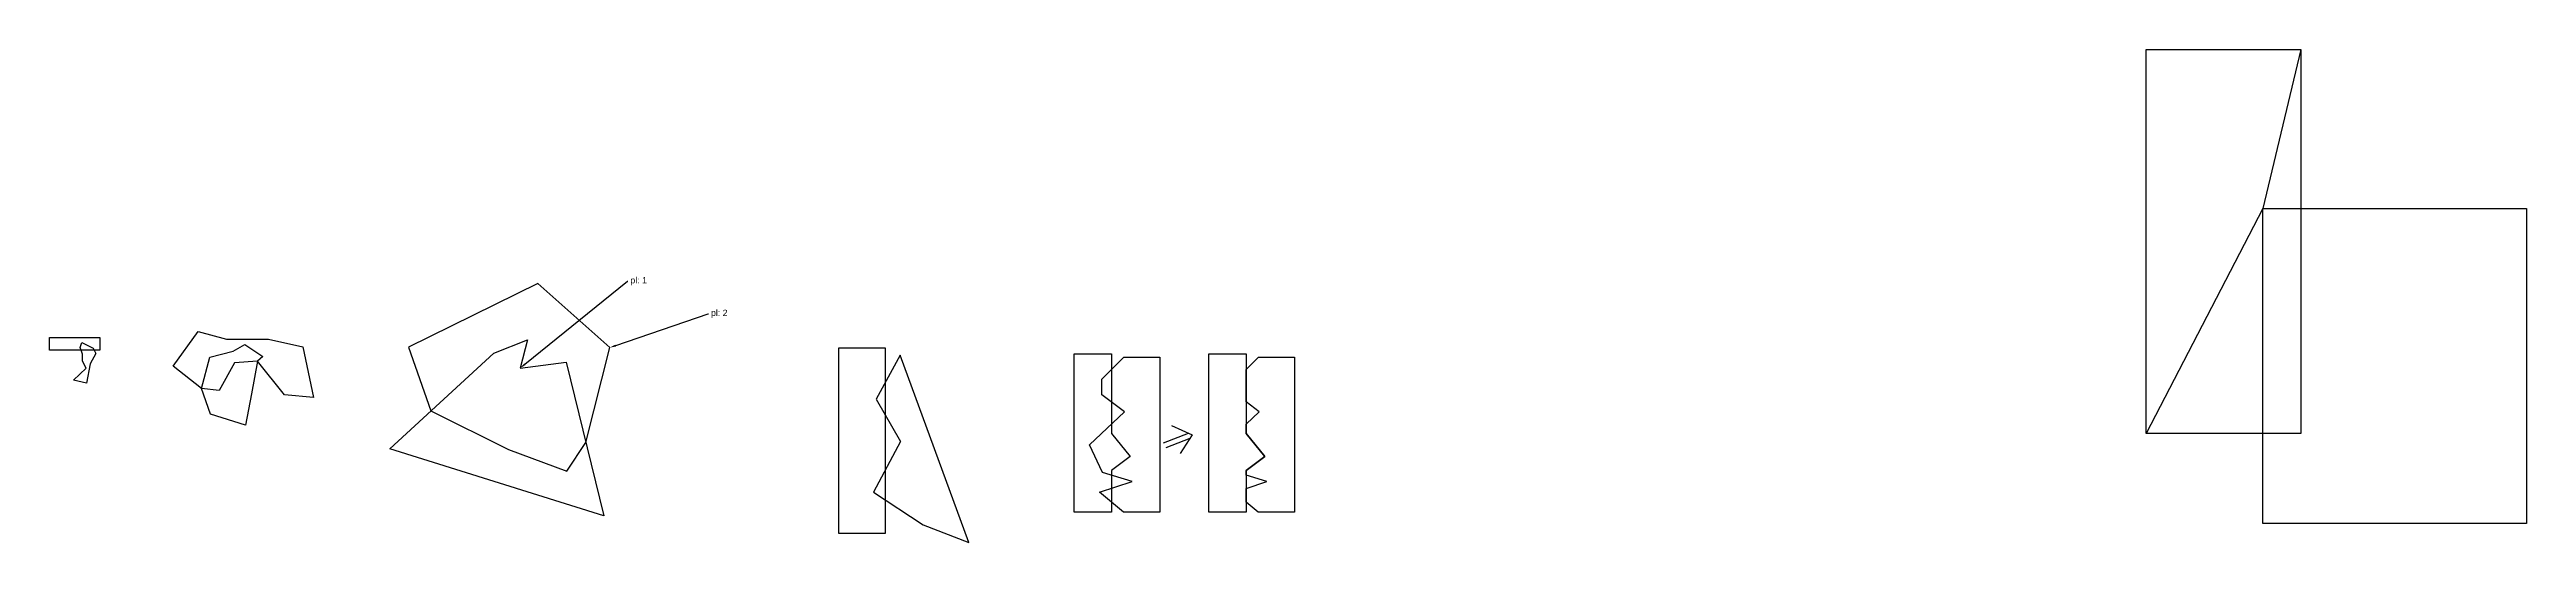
# Model space of a CAD drawing. Header units: metres. Extents: x -22562 to -20588, y 34012 to 34406.
import ezdxf
from ezdxf import colors
from ezdxf.entities.mleader import LeaderData, LeaderLine
from ezdxf.math import Vec2, Vec3

# ---------------------------------------------------------------- set-up
doc = ezdxf.new("R2010")
doc.units = ezdxf.units.M
doc.styles.get("Standard").update_dxf_attribs({"font": 'arial.ttf'})

msp = doc.modelspace()

# ---------------------------------------------------------------- linework, layer by layer
for points in [[(-20891.31168357399, 34405.65091311524), (-20768.03615162009, 34405.65091311524), (-20768.03615162009, 34098.91748628626), (-20891.31168357399, 34098.91748628626)], [(-20798.22607690818, 34278.68338922411), (-20588.15451252169, 34278.68338922411), (-20588.15451252169, 34027.26254329417), (-20798.22607690818, 34027.26254329417)], [(-22562.48557045299, 34175.68779792066), (-22522.48557045299, 34175.68779792066), (-22522.48557045299, 34165.68779792066), (-22562.48557045299, 34165.68779792066)], [(-21933.47173137555, 34167.40121227875), (-21896.39740469953, 34167.40121227875), (-21896.39740469953, 34019.19932000496), (-21933.47173137555, 34019.19932000496)]]:
    msp.add_lwpolyline(points, close=True)
at = {"color": 1, "flags": 128}
for points in [[(-20891.31168357399, 34405.65091311524), (-20768.03615162009, 34405.65091311524), (-20798.22607690818, 34278.68338922411), (-20891.31168357399, 34098.91748628626)], [(-21723.61763347767, 34142.54662594094), (-21706.15401448315, 34159.87254372472), (-21677.55602733337, 34159.87254372472), (-21677.55602733337, 34036.21726778563), (-21706.36395242263, 34036.21726778563), (-21725.46134393505, 34052.09712104662), (-21699.56657920312, 34060.83098109905), (-21723.07789173297, 34067.79887590761), (-21733.62887913472, 34090.04615416046), (-21705.56378075958, 34116.45541429962), (-21723.59536061424, 34130.03200606478), (-21723.61763347767, 34142.54662594094)], [(-21608.70785501547, 34150.04801892929), (-21598.8052478364, 34159.87254372472), (-21570.20726068661, 34159.87254372472), (-21570.20726068661, 34036.21726778563), (-21599.01518577588, 34036.21726778563), (-21608.70785501547, 34044.27691117369), (-21608.70785501547, 34055.26917257955), (-21592.21781255637, 34060.83098109905), (-21608.70785501547, 34065.71802775362), (-21608.70785501547, 34069.45400170592), (-21593.67773679114, 34080.63944060222), (-21608.70785501547, 34099.17531167314), (-21608.70785501547, 34106.58165005006), (-21598.21501411282, 34116.45541429962), (-21608.70785501547, 34124.35583226301)]]:
    msp.add_lwpolyline(points, close=True, dxfattribs=at)
at = {"flags": 128}
for points in [[(-22258.46874231088, 34117.05713342974), (-22196.73625955253, 34086.27382607738), (-22150.15091566526, 34068.93009395426), (-22135.00377679418, 34091.89887094754), (-22115.92764625908, 34167.63848434092), (-22173.15604070673, 34218.74948114681), (-22276.48508986906, 34167.90330728824), (-22258.46874231088, 34117.05713342974)], [(-22463.91623221221, 34152.90120113466), (-22444.06481163763, 34180.46829026635), (-22421.48571497953, 34174.258121864), (-22387.84437647491, 34174.258121864), (-22360.71915315336, 34168.35088849475), (-22352.08151193807, 34127.7575922673), (-22375.26675907389, 34129.87813749851), (-22396.78509271581, 34156.6878892727), (-22396.78509271581, 34156.6878892727), (-22414.94850669184, 34155.34564234107), (-22427.20557383116, 34133.38858424232), (-22441.48867306695, 34135.02803328523), (-22463.91623221221, 34152.90120113466)], [(-22536.15505365084, 34156.80612652854), (-22536.15505365084, 34162.34089475829), (-22538.17842088494, 34167.61215663544), (-22536.61422177625, 34171.78127652442), (-22533.06853560323, 34169.92606470163), (-22527.75981386545, 34167.14837856383), (-22525.68551581039, 34162.90081738698), (-22530.02339314495, 34154.6293053159), (-22533.01000428176, 34139.18955798692), (-22543.50729404186, 34141.57813753467), (-22533.2663311034, 34151.13200179534), (-22536.15505365084, 34156.80612652854)], [(-22434.21487031999, 34114.42845036357), (-22441.48867306695, 34135.02803328523), (-22434.82102037116, 34159.86870711955), (-22416.03036281269, 34164.71566787321), (-22406.78657154622, 34170.16849869298), (-22392.39050356508, 34160.62604470213), (-22396.78509271581, 34156.6878892727), (-22401.63429483154, 34130.78694282274), (-22406.34990214008, 34105.5995636493), (-22434.21487031999, 34114.42845036357)], [(-22120.69525909885, 34033.27928529886), (-22291.26221263759, 34086.91489072229), (-22208.35360008484, 34163.12065660208), (-22181.62435051886, 34173.91967821185), (-22187.46047174814, 34151.18724341964), (-22150.64876646292, 34155.99375704175), (-22120.69525909885, 34033.27928529886)], [(-21884.38257626799, 34161.56919382117), (-21903.60630005307, 34126.57708007598), (-21884.32443261117, 34092.6141471173), (-21905.66598565795, 34052.1330736769), (-21866.18869386415, 34026.060519249), (-21829.80092905648, 34011.99506199849), (-21884.38257626799, 34161.56919382117)], [(-21745.79706515616, 34036.21726778563), (-21745.79706515616, 34162.77252559725), (-21716.05662166222, 34162.77252559725), (-21716.05662166222, 34099.17531167314), (-21701.0265034379, 34080.63944060222), (-21716.05662166222, 34069.45400170592), (-21716.05662166223, 34036.21726778563), (-21745.79706515616, 34036.21726778563)], [(-21638.44829850941, 34036.21726778563), (-21638.44829850941, 34162.77252559725), (-21608.70785501547, 34162.77252559725), (-21608.70785501547, 34099.17531167314), (-21593.67773679114, 34080.63944060222), (-21608.70785501547, 34069.45400170592), (-21608.70785501547, 34036.21726778563), (-21638.44829850941, 34036.21726778563)]]:
    msp.add_lwpolyline(points, close=True, dxfattribs=at)
for points in [[(-21674.43475668482, 34091.69638019061), (-21654.73806710966, 34099.40480739676)], [(-21668.23649677349, 34105.46142780886), (-21651.69591345744, 34098.03982121943), (-21661.21180448128, 34083.02440089599)], [(-21672.36867004773, 34087.97981827852), (-21653.36067412334, 34095.41294360242)]]:
    msp.add_lwpolyline(points, dxfattribs=at)

# ---------------------------------------------------------------- leaders
ml = msp.add_multileader_mtext('Standard')
ml.set_content('pl: 1', color=256)
ml.set_leader_properties()
ml.build(insert=Vec2(0, 0))
ml.multileader.update_dxf_attribs({"text_right_attachment_type": 6, "dogleg_length": 0.36, "arrow_head_size": 5})
ctx = ml.context
ctx.base_point, ctx.char_height, ctx.arrow_head_size, ctx.plane_origin = Vec3(-22101.50884488078, 34220.71687830577), 5, 5, Vec3(-22150.64876646292, 34155.99375704175)
ctx.right_attachment = 6
notes = []
notes.append((ctx, [(0, (1, 1, 0), (-22101.86884488078, 34220.71687830577), (1, 0), 0.36, [(0, [(-22187.46047174814, 34151.18724341964)], 0, [])])]))
ctx.mtext.insert, ctx.mtext.flow_direction = Vec3(-22099.50884488078, 34223.91094379008), 5
ml = msp.add_multileader_mtext('Standard')
ml.set_content('pl: 2', color=256)
ml.set_leader_properties()
ml.build(insert=Vec2(0, 0))
ml.multileader.update_dxf_attribs({"text_right_attachment_type": 6, "dogleg_length": 0.36, "arrow_head_size": 5})
ctx = ml.context
ctx.base_point, ctx.char_height, ctx.arrow_head_size, ctx.plane_origin = Vec3(-22037.22779199707, 34194.69101790385), 5, 5, Vec3(-22115.92764625908, 34167.63848434092)
ctx.right_attachment = 6
notes.append((ctx, [(0, (1, 1, 0), (-22037.58779199707, 34194.69101790385), (1, 0), 0.36, [(0, [(-22115.92764625908, 34167.63848434092)], 0, [])])]))
ctx.mtext.insert, ctx.mtext.flow_direction = Vec3(-22035.22779199707, 34197.88508338817), 5
for ctx, leaders in notes:
    for number, flags, end, landing, length, lines in leaders:
        leader = LeaderData()
        leader.index, (leader.has_last_leader_line, leader.has_dogleg_vector, leader.attachment_direction) = number, flags
        leader.last_leader_point, leader.dogleg_vector, leader.dogleg_length = Vec3(end), Vec3(landing), length
        for number, points, colour, breaks in lines:
            line = LeaderLine()
            line.index, line.vertices, line.color, line.breaks = number, Vec3.list(points), colors.encode_raw_color(colour), breaks
            leader.lines.append(line)
        ctx.leaders.append(leader)

doc.saveas('drawing.dxf')
